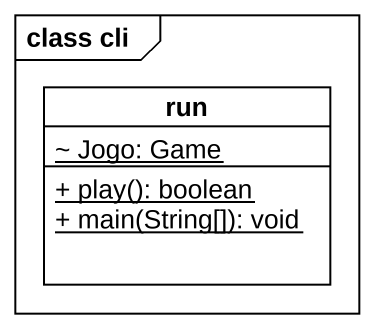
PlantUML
@startuml
mainframe class cli
hide circle
hide empty members
skinparam classAttributeIconSize 0
class run {
  {static} ~ Jogo: Game
  {static} + play(): boolean
  {static} + main(String[]): void
}
@enduml
